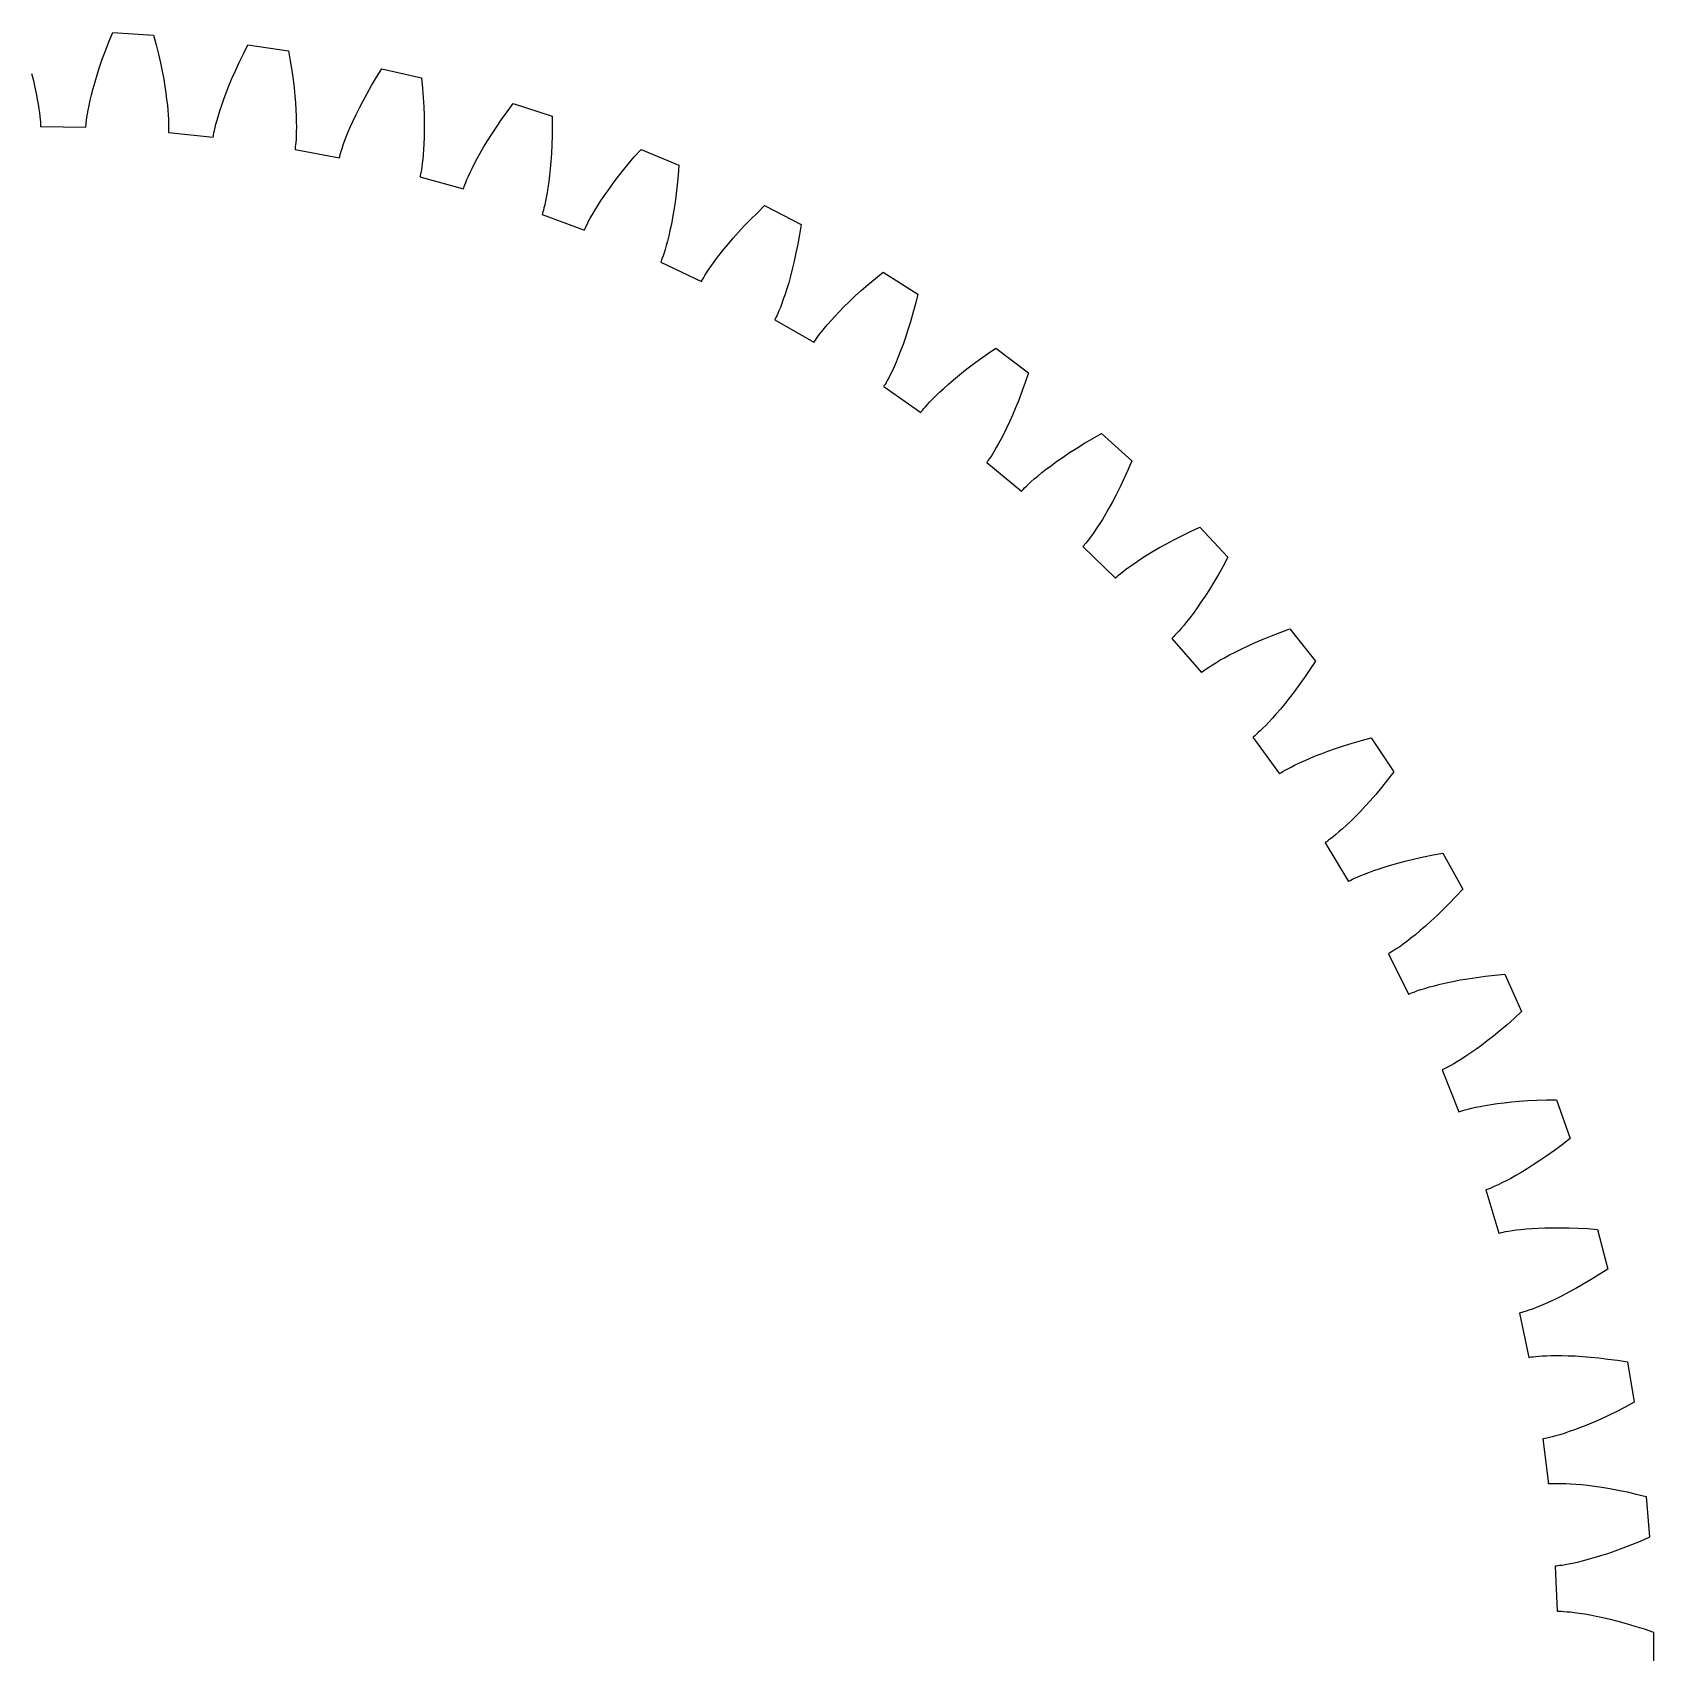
# Model space of a CAD drawing. Extents: x -115 to 115, y -115 to 115.
# Drawn here: x 0.1 to 115.5, y 0 to 115.4 of the extents above; entities that cross this region are included whole.
import ezdxf

# ---------------------------------------------------------------- set-up
doc = ezdxf.new("R2010")
doc.units = 0
doc.layers.add('1', color=7, linetype='CONTINUOUS')

msp = doc.modelspace()

# ---------------------------------------------------------------- linework, layer by layer
at = {"layer": '1', "color": 1}
for p, q in [((5.28, 114.05), (5.52, 114.69)), ((5.52, 114.69), (5.8, 115.35)), ((5.8, 115.35), (8.71, 115.17)), ((8.71, 115.17), (8.89, 114.47)), ((8.89, 114.47), (9.06, 113.81)), ((15.1, 113.82), (15.43, 114.47)), ((15.43, 114.47), (18.31, 114.04)), ((4.86, 112.87), (5.06, 113.44)), ((5.06, 113.44), (5.28, 114.05)), ((9.06, 113.81), (9.2, 113.18)), ((9.2, 113.18), (9.32, 112.59)), ((14.53, 112.62), (14.8, 113.21)), ((14.8, 113.21), (15.1, 113.82)), ((18.31, 114.04), (18.44, 113.33)), ((18.44, 113.33), (18.55, 112.65)), ((0.02, 112.43), (0.15, 111.92)), ((4.54, 111.83), (4.69, 112.33)), ((4.69, 112.33), (4.86, 112.87)), ((9.32, 112.59), (9.43, 112.03)), ((9.43, 112.03), (9.51, 111.51)), ((14.07, 111.54), (14.29, 112.07)), ((14.29, 112.07), (14.53, 112.62)), ((18.55, 112.65), (18.64, 112.01)), ((18.64, 112.01), (18.71, 111.41)), ((24.22, 111.57), (24.57, 112.16)), ((24.57, 112.16), (24.95, 112.77)), ((24.95, 112.77), (27.79, 112.11)), ((27.79, 112.11), (27.86, 111.39)), ((0.15, 111.92), (0.26, 111.44)), ((0.26, 111.44), (0.36, 111)), ((0.36, 111), (0.43, 110.6)), ((4.2, 110.52), (4.29, 110.92)), ((4.29, 110.92), (4.41, 111.36)), ((4.41, 111.36), (4.54, 111.83)), ((9.51, 111.51), (9.59, 111.03)), ((9.59, 111.03), (9.64, 110.58)), ((13.71, 110.6), (13.88, 111.05)), ((13.88, 111.05), (14.07, 111.54)), ((18.71, 111.41), (18.77, 110.85)), ((18.77, 110.85), (18.81, 110.33)), ((23.62, 110.48), (23.91, 111.01)), ((23.91, 111.01), (24.22, 111.57)), ((27.86, 111.39), (27.91, 110.71)), ((0.43, 110.6), (0.5, 110.24)), ((0.5, 110.24), (0.55, 109.91)), ((0.55, 109.91), (0.59, 109.62)), ((4, 109.55), (4.05, 109.83)), ((4.05, 109.83), (4.12, 110.16)), ((4.12, 110.16), (4.2, 110.52)), ((9.64, 110.58), (9.69, 110.18)), ((9.69, 110.18), (9.72, 109.81)), ((9.72, 109.81), (9.74, 109.48)), ((13.32, 109.43), (13.43, 109.78)), ((13.43, 109.78), (13.56, 110.17)), ((13.56, 110.17), (13.71, 110.6)), ((18.81, 110.33), (18.84, 109.84)), ((18.84, 109.84), (18.86, 109.39)), ((23.12, 109.5), (23.36, 109.98)), ((23.36, 109.98), (23.62, 110.48)), ((27.91, 110.71), (27.95, 110.06)), ((27.95, 110.06), (27.97, 109.46)), ((33.47, 109.15), (33.87, 109.71)), ((33.87, 109.71), (34.3, 110.29)), ((34.3, 110.29), (37.08, 109.39)), ((0.59, 109.62), (0.62, 109.37)), ((0.62, 109.37), (0.64, 109.15)), ((0.64, 109.15), (0.65, 108.98)), ((0.65, 108.98), (0.66, 108.84)), ((0.66, 108.84), (0.67, 108.74)), ((0.67, 108.74), (0.67, 108.68)), ((0.67, 108.68), (0.67, 108.66)), ((0.67, 108.66), (3.88, 108.6)), ((3.88, 108.62), (3.89, 108.68)), ((3.88, 108.6), (3.88, 108.62)), ((3.89, 108.68), (3.9, 108.77)), ((3.9, 108.77), (3.91, 108.91)), ((3.91, 108.91), (3.93, 109.08)), ((3.93, 109.08), (3.96, 109.3)), ((3.96, 109.3), (4, 109.55)), ((9.74, 109.48), (9.76, 109.18)), ((9.76, 109.18), (9.77, 108.93)), ((9.77, 108.93), (9.77, 108.72)), ((9.77, 108.72), (9.77, 108.54)), ((9.77, 108.54), (9.77, 108.4)), ((13.04, 108.37), (13.09, 108.58)), ((13.09, 108.58), (13.15, 108.83)), ((13.15, 108.83), (13.23, 109.11)), ((13.23, 109.11), (13.32, 109.43)), ((18.86, 109.39), (18.87, 108.98)), ((18.87, 108.98), (18.88, 108.61)), ((18.88, 108.61), (18.87, 108.28)), ((22.57, 108.27), (22.73, 108.65)), ((22.73, 108.65), (22.91, 109.06)), ((22.91, 109.06), (23.12, 109.5)), ((27.97, 109.46), (27.98, 108.89)), ((27.98, 108.89), (27.98, 108.36)), ((32.78, 108.11), (33.11, 108.62)), ((33.11, 108.62), (33.47, 109.15)), ((37.08, 109.39), (37.08, 108.67)), ((37.08, 108.67), (37.08, 107.98)), ((9.77, 108.4), (9.76, 108.31)), ((9.76, 108.31), (9.76, 108.25)), ((9.76, 108.25), (9.76, 108.23)), ((9.76, 108.23), (12.96, 107.89)), ((12.96, 107.91), (12.97, 107.97)), ((12.96, 107.89), (12.96, 107.91)), ((12.97, 107.97), (12.98, 108.07)), ((12.98, 108.07), (13.01, 108.2)), ((13.01, 108.2), (13.04, 108.37)), ((18.82, 107.34), (18.8, 107.21)), ((18.83, 107.52), (18.82, 107.34)), ((18.85, 107.73), (18.83, 107.52)), ((18.86, 107.98), (18.85, 107.73)), ((18.87, 108.28), (18.86, 107.98)), ((22.13, 107.1), (22.21, 107.34)), ((22.21, 107.34), (22.31, 107.62)), ((22.31, 107.62), (22.43, 107.93)), ((22.43, 107.93), (22.57, 108.27)), ((27.95, 107.43), (27.93, 107.02)), ((27.97, 107.88), (27.95, 107.43)), ((27.98, 108.36), (27.97, 107.88)), ((32.2, 107.18), (32.48, 107.64)), ((32.48, 107.64), (32.78, 108.11)), ((37.06, 107.34), (37.03, 106.73)), ((37.08, 107.98), (37.06, 107.34)), ((18.79, 107.11), (18.78, 107.05)), ((18.78, 107.05), (18.78, 107.03)), ((18.78, 107.03), (21.94, 106.43)), ((18.8, 107.21), (18.79, 107.11)), ((21.94, 106.45), (21.96, 106.51)), ((21.94, 106.43), (21.94, 106.45)), ((21.96, 106.51), (21.98, 106.6)), ((21.98, 106.6), (22.02, 106.73)), ((22.02, 106.73), (22.07, 106.9)), ((22.07, 106.9), (22.13, 107.1)), ((27.87, 106.32), (27.83, 106.03)), ((27.9, 106.65), (27.87, 106.32)), ((27.93, 107.02), (27.9, 106.65)), ((31.55, 106.01), (31.74, 106.37)), ((31.74, 106.37), (31.96, 106.76)), ((31.96, 106.76), (32.2, 107.18)), ((37.03, 106.73), (36.99, 106.17)), ((42.49, 105.97), (42.93, 106.49)), ((42.93, 106.49), (43.41, 107.03)), ((43.41, 107.03), (46.1, 105.9)), ((27.68, 105.1), (27.67, 105.08)), ((27.67, 105.08), (30.77, 104.22)), ((27.69, 105.16), (27.68, 105.1)), ((27.71, 105.26), (27.69, 105.16)), ((27.74, 105.39), (27.71, 105.26)), ((27.77, 105.56), (27.74, 105.39)), ((27.8, 105.78), (27.77, 105.56)), ((27.83, 106.03), (27.8, 105.78)), ((31.02, 104.88), (31.12, 105.11)), ((31.12, 105.11), (31.24, 105.38)), ((31.24, 105.38), (31.38, 105.67)), ((31.38, 105.67), (31.55, 106.01)), ((36.9, 105.16), (36.84, 104.71)), ((36.95, 105.64), (36.9, 105.16)), ((36.99, 106.17), (36.95, 105.64)), ((41.71, 104.99), (42.08, 105.47)), ((42.08, 105.47), (42.49, 105.97)), ((46.05, 105.18), (45.98, 104.5)), ((46.1, 105.9), (46.05, 105.18)), ((30.77, 104.24), (30.79, 104.29)), ((30.77, 104.22), (30.77, 104.24)), ((30.79, 104.29), (30.82, 104.39)), ((30.82, 104.39), (30.87, 104.51)), ((30.87, 104.51), (30.94, 104.68)), ((30.94, 104.68), (31.02, 104.88)), ((36.72, 103.94), (36.66, 103.61)), ((36.78, 104.31), (36.72, 103.94)), ((36.84, 104.71), (36.78, 104.31)), ((40.78, 103.71), (41.06, 104.11)), ((41.06, 104.11), (41.37, 104.54)), ((41.37, 104.54), (41.71, 104.99)), ((45.98, 104.5), (45.91, 103.86)), ((36.5, 102.87), (36.46, 102.7)), ((36.55, 103.08), (36.5, 102.87)), ((36.61, 103.33), (36.55, 103.08)), ((36.66, 103.61), (36.61, 103.33)), ((40.12, 102.68), (40.31, 102.99)), ((40.31, 102.99), (40.53, 103.34)), ((40.53, 103.34), (40.78, 103.71)), ((45.83, 103.26), (45.75, 102.7)), ((45.91, 103.86), (45.83, 103.26)), ((51.69, 102.52), (52.21, 103.02)), ((52.21, 103.02), (54.8, 101.67)), ((36.39, 102.47), (36.37, 102.42)), ((36.37, 102.42), (36.37, 102.4)), ((36.37, 102.4), (39.38, 101.28)), ((36.42, 102.57), (36.39, 102.47)), ((36.46, 102.7), (36.42, 102.57)), ((39.45, 101.44), (39.51, 101.56)), ((39.51, 101.56), (39.59, 101.72)), ((39.59, 101.72), (39.68, 101.91)), ((39.68, 101.91), (39.8, 102.14)), ((39.8, 102.14), (39.95, 102.39)), ((39.95, 102.39), (40.12, 102.68)), ((45.57, 101.7), (45.47, 101.26)), ((45.66, 102.18), (45.57, 101.7)), ((45.75, 102.7), (45.66, 102.18)), ((50.35, 101.13), (50.76, 101.58)), ((50.76, 101.58), (51.21, 102.04)), ((51.21, 102.04), (51.69, 102.52)), ((54.8, 101.67), (54.69, 100.96)), ((39.38, 101.28), (39.39, 101.3)), ((39.39, 101.3), (39.41, 101.35)), ((39.41, 101.35), (39.45, 101.44)), ((45.29, 100.5), (45.21, 100.18)), ((45.38, 100.86), (45.29, 100.5)), ((45.47, 101.26), (45.38, 100.86)), ((49.63, 100.31), (49.97, 100.71)), ((49.97, 100.71), (50.35, 101.13)), ((54.69, 100.96), (54.57, 100.29)), ((44.92, 99.29), (44.87, 99.16)), ((44.98, 99.45), (44.92, 99.29)), ((45.05, 99.66), (44.98, 99.45)), ((45.12, 99.9), (45.05, 99.66)), ((45.21, 100.18), (45.12, 99.9)), ((48.57, 98.96), (48.79, 99.26)), ((48.79, 99.26), (49.04, 99.59)), ((49.04, 99.59), (49.32, 99.94)), ((49.32, 99.94), (49.63, 100.31)), ((54.44, 99.65), (54.31, 99.06)), ((54.57, 100.29), (54.44, 99.65)), ((44.82, 99.02), (44.81, 99)), ((44.81, 99), (47.72, 97.63)), ((44.84, 99.07), (44.82, 99.02)), ((44.87, 99.16), (44.84, 99.07)), ((47.96, 98.05), (48.07, 98.24)), ((48.07, 98.24), (48.21, 98.45)), ((48.21, 98.45), (48.38, 98.69)), ((48.38, 98.69), (48.57, 98.96)), ((54.18, 98.51), (54.05, 98)), ((54.31, 99.06), (54.18, 98.51)), ((60.09, 97.84), (60.65, 98.29)), ((60.65, 98.29), (63.11, 96.73)), ((47.72, 97.63), (47.73, 97.65)), ((47.73, 97.65), (47.75, 97.7)), ((47.75, 97.7), (47.8, 97.78)), ((47.8, 97.78), (47.87, 97.9)), ((47.87, 97.9), (47.96, 98.05)), ((53.79, 97.1), (53.66, 96.71)), ((53.92, 97.53), (53.79, 97.1)), ((54.05, 98), (53.92, 97.53)), ((58.64, 96.57), (59.08, 96.97)), ((59.08, 96.97), (59.57, 97.4)), ((59.57, 97.4), (60.09, 97.84)), ((53.43, 96.05), (53.33, 95.77)), ((53.54, 96.36), (53.43, 96.05)), ((53.66, 96.71), (53.54, 96.36)), ((57.51, 95.46), (57.85, 95.81)), ((57.85, 95.81), (58.22, 96.18)), ((58.22, 96.18), (58.64, 96.57)), ((62.94, 96.03), (62.77, 95.37)), ((63.11, 96.73), (62.94, 96.03)), ((52.97, 94.97), (52.94, 94.92)), ((52.94, 94.92), (52.94, 94.9)), ((52.94, 94.9), (55.72, 93.29)), ((53.01, 95.06), (52.97, 94.97)), ((53.07, 95.18), (53.01, 95.06)), ((53.15, 95.34), (53.07, 95.18)), ((53.23, 95.54), (53.15, 95.34)), ((53.33, 95.77), (53.23, 95.54)), ((56.68, 94.55), (56.92, 94.83)), ((56.92, 94.83), (57.2, 95.13)), ((57.2, 95.13), (57.51, 95.46)), ((62.59, 94.75), (62.41, 94.17)), ((62.77, 95.37), (62.59, 94.75)), ((55.82, 93.44), (55.89, 93.55)), ((55.89, 93.55), (56, 93.7)), ((56, 93.7), (56.12, 93.87)), ((56.12, 93.87), (56.28, 94.07)), ((56.28, 94.07), (56.46, 94.3)), ((56.46, 94.3), (56.68, 94.55)), ((62.23, 93.63), (62.06, 93.14)), ((62.41, 94.17), (62.23, 93.63)), ((55.72, 93.29), (55.73, 93.31)), ((55.73, 93.31), (55.76, 93.36)), ((55.76, 93.36), (55.82, 93.44)), ((61.89, 92.68), (61.72, 92.26)), ((62.06, 93.14), (61.89, 92.68)), ((67.51, 92.07), (68.07, 92.47)), ((68.07, 92.47), (68.66, 92.87)), ((68.66, 92.87), (70.99, 91.11)), ((61.28, 91.24), (61.15, 90.98)), ((61.42, 91.54), (61.28, 91.24)), ((61.57, 91.88), (61.42, 91.54)), ((61.72, 92.26), (61.57, 91.88)), ((66.07, 90.97), (66.51, 91.32)), ((66.51, 91.32), (66.99, 91.69)), ((66.99, 91.69), (67.51, 92.07)), ((60.7, 90.16), (60.69, 90.14)), ((60.69, 90.14), (63.33, 88.3)), ((60.73, 90.21), (60.7, 90.16)), ((60.78, 90.29), (60.73, 90.21)), ((60.85, 90.41), (60.78, 90.29)), ((60.94, 90.56), (60.85, 90.41)), ((61.04, 90.75), (60.94, 90.56)), ((61.15, 90.98), (61.04, 90.75)), ((64.96, 90.01), (65.29, 90.31)), ((65.29, 90.31), (65.66, 90.63)), ((65.66, 90.63), (66.07, 90.97)), ((70.76, 90.43), (70.53, 89.78)), ((70.99, 91.11), (70.76, 90.43)), ((63.78, 88.84), (63.95, 89.03)), ((63.95, 89.03), (64.16, 89.24)), ((64.16, 89.24), (64.39, 89.48)), ((64.39, 89.48), (64.66, 89.73)), ((64.66, 89.73), (64.96, 90.01)), ((70.3, 89.18), (70.07, 88.62)), ((70.53, 89.78), (70.3, 89.18)), ((63.33, 88.3), (63.34, 88.32)), ((63.34, 88.32), (63.38, 88.37)), ((63.38, 88.37), (63.44, 88.44)), ((63.44, 88.44), (63.53, 88.55)), ((63.53, 88.55), (63.64, 88.68)), ((63.64, 88.68), (63.78, 88.84)), ((69.85, 88.1), (69.63, 87.62)), ((70.07, 88.62), (69.85, 88.1)), ((69.23, 86.77), (69.04, 86.41)), ((69.43, 87.17), (69.23, 86.77)), ((69.63, 87.62), (69.43, 87.17)), ((75.57, 86.45), (76.19, 86.8)), ((76.19, 86.8), (78.36, 84.85)), ((68.55, 85.54), (68.42, 85.32)), ((68.7, 85.79), (68.55, 85.54)), ((68.86, 86.08), (68.7, 85.79)), ((69.04, 86.41), (68.86, 86.08)), ((73.45, 85.12), (73.92, 85.44)), ((73.92, 85.44), (74.43, 85.76)), ((74.43, 85.76), (74.98, 86.1)), ((74.98, 86.1), (75.57, 86.45)), ((68.03, 84.76), (68.02, 84.74)), ((68.02, 84.74), (70.5, 82.7)), ((68.07, 84.81), (68.03, 84.76)), ((68.13, 84.89), (68.07, 84.81)), ((68.2, 85), (68.13, 84.89)), ((68.3, 85.14), (68.2, 85)), ((68.42, 85.32), (68.3, 85.14)), ((71.94, 84.01), (72.26, 84.26)), ((72.26, 84.26), (72.62, 84.53)), ((72.62, 84.53), (73.02, 84.82)), ((73.02, 84.82), (73.45, 85.12)), ((78.36, 84.85), (78.07, 84.19)), ((70.84, 83.05), (70.99, 83.19)), ((70.99, 83.19), (71.18, 83.37)), ((71.18, 83.37), (71.4, 83.56)), ((71.4, 83.56), (71.65, 83.77)), ((71.65, 83.77), (71.94, 84.01)), ((77.79, 83.57), (77.51, 82.99)), ((78.07, 84.19), (77.79, 83.57)), ((70.5, 82.7), (70.51, 82.71)), ((70.51, 82.71), (70.55, 82.75)), ((70.55, 82.75), (70.62, 82.82)), ((70.62, 82.82), (70.71, 82.92)), ((70.71, 82.92), (70.84, 83.05)), ((76.98, 81.94), (76.72, 81.48)), ((77.24, 82.44), (76.98, 81.94)), ((77.51, 82.99), (77.24, 82.44)), ((76.48, 81.06), (76.25, 80.67)), ((76.72, 81.48), (76.48, 81.06)), ((75.64, 79.74), (75.47, 79.5)), ((75.82, 80.02), (75.64, 79.74)), ((76.03, 80.33), (75.82, 80.02)), ((76.25, 80.67), (76.03, 80.33)), ((81.92, 79.52), (82.53, 79.82)), ((82.53, 79.82), (83.19, 80.12)), ((83.19, 80.12), (85.19, 78)), ((74.89, 78.77), (74.87, 78.76)), ((74.87, 78.76), (77.17, 76.51)), ((74.93, 78.81), (74.89, 78.77)), ((74.99, 78.89), (74.93, 78.81)), ((75.08, 78.99), (74.99, 78.89)), ((75.19, 79.13), (75.08, 78.99)), ((75.32, 79.3), (75.19, 79.13)), ((75.47, 79.5), (75.32, 79.3)), ((79.86, 78.41), (80.31, 78.68)), ((80.31, 78.68), (80.81, 78.95)), ((80.81, 78.95), (81.34, 79.23)), ((81.34, 79.23), (81.92, 79.52)), ((78.14, 77.29), (78.41, 77.48)), ((78.41, 77.48), (78.72, 77.69)), ((78.72, 77.69), (79.06, 77.92)), ((79.06, 77.92), (79.44, 78.16)), ((79.44, 78.16), (79.86, 78.41)), ((84.85, 77.36), (84.51, 76.76)), ((85.19, 78), (84.85, 77.36)), ((77.17, 76.51), (77.18, 76.52)), ((77.18, 76.52), (77.23, 76.56)), ((77.23, 76.56), (77.3, 76.62)), ((77.3, 76.62), (77.4, 76.71)), ((77.4, 76.71), (77.54, 76.83)), ((77.54, 76.83), (77.71, 76.96)), ((77.71, 76.96), (77.91, 77.12)), ((77.91, 77.12), (78.14, 77.29)), ((84.18, 76.21), (83.87, 75.69)), ((84.51, 76.76), (84.18, 76.21)), ((83.56, 75.22), (83.27, 74.78)), ((83.87, 75.69), (83.56, 75.22)), ((82.73, 74.01), (82.48, 73.68)), ((82.99, 74.38), (82.73, 74.01)), ((83.27, 74.78), (82.99, 74.38)), ((81.69, 72.72), (81.54, 72.56)), ((81.86, 72.91), (81.69, 72.72)), ((82.05, 73.13), (81.86, 72.91)), ((82.25, 73.39), (82.05, 73.13)), ((82.48, 73.68), (82.25, 73.39)), ((88.92, 72.63), (89.6, 72.88)), ((89.6, 72.88), (91.42, 70.59)), ((81.22, 72.23), (81.2, 72.21)), ((81.2, 72.21), (83.3, 69.78)), ((81.26, 72.27), (81.22, 72.23)), ((81.33, 72.34), (81.26, 72.27)), ((81.42, 72.43), (81.33, 72.34)), ((81.54, 72.56), (81.42, 72.43)), ((86.14, 71.45), (86.62, 71.68)), ((86.62, 71.68), (87.13, 71.91)), ((87.13, 71.91), (87.69, 72.15)), ((87.69, 72.15), (88.29, 72.39)), ((88.29, 72.39), (88.92, 72.63)), ((84.09, 70.33), (84.33, 70.48)), ((84.33, 70.48), (84.62, 70.65)), ((84.62, 70.65), (84.94, 70.83)), ((84.94, 70.83), (85.3, 71.03)), ((85.3, 71.03), (85.7, 71.24)), ((85.7, 71.24), (86.14, 71.45)), ((91.42, 70.59), (91.02, 69.99)), ((83.3, 69.78), (83.32, 69.79)), ((83.32, 69.79), (83.36, 69.83)), ((83.36, 69.83), (83.44, 69.89)), ((83.44, 69.89), (83.55, 69.97)), ((83.55, 69.97), (83.69, 70.07)), ((83.69, 70.07), (83.87, 70.19)), ((83.87, 70.19), (84.09, 70.33)), ((90.64, 69.42), (90.27, 68.9)), ((91.02, 69.99), (90.64, 69.42)), ((89.91, 68.41), (89.56, 67.96)), ((90.27, 68.9), (89.91, 68.41)), ((88.93, 67.17), (88.63, 66.83)), ((89.24, 67.55), (88.93, 67.17)), ((89.56, 67.96), (89.24, 67.55)), ((87.67, 65.81), (87.49, 65.63)), ((87.88, 66.01), (87.67, 65.81)), ((88.11, 66.25), (87.88, 66.01)), ((88.36, 66.52), (88.11, 66.25)), ((88.63, 66.83), (88.36, 66.52)), ((86.97, 65.18), (86.96, 65.17)), ((86.96, 65.17), (88.85, 62.57)), ((87.02, 65.21), (86.97, 65.18)), ((87.1, 65.28), (87.02, 65.21)), ((87.2, 65.37), (87.1, 65.28)), ((87.33, 65.48), (87.2, 65.37)), ((87.49, 65.63), (87.33, 65.48)), ((93.42, 64.56), (94.03, 64.75)), ((94.03, 64.75), (94.69, 64.94)), ((94.69, 64.94), (95.39, 65.13)), ((95.39, 65.13), (97, 62.7)), ((90.24, 63.32), (90.57, 63.48)), ((90.57, 63.48), (90.95, 63.64)), ((90.95, 63.64), (91.36, 63.82)), ((91.36, 63.82), (91.82, 64)), ((91.82, 64), (92.31, 64.18)), ((92.31, 64.18), (92.84, 64.37)), ((92.84, 64.37), (93.42, 64.56)), ((88.85, 62.57), (88.86, 62.58)), ((88.86, 62.58), (88.91, 62.61)), ((88.91, 62.61), (89, 62.66)), ((89, 62.66), (89.11, 62.73)), ((89.11, 62.73), (89.26, 62.82)), ((89.26, 62.82), (89.45, 62.92)), ((89.45, 62.92), (89.68, 63.04)), ((89.68, 63.04), (89.94, 63.18)), ((89.94, 63.18), (90.24, 63.32)), ((97, 62.7), (96.56, 62.13)), ((96.13, 61.59), (95.71, 61.1)), ((96.56, 62.13), (96.13, 61.59)), ((94.94, 60.23), (94.58, 59.84)), ((95.32, 60.65), (94.94, 60.23)), ((95.71, 61.1), (95.32, 60.65)), ((93.62, 58.9), (93.34, 58.65)), ((93.91, 59.18), (93.62, 58.9)), ((94.23, 59.49), (93.91, 59.18)), ((94.58, 59.84), (94.23, 59.49)), ((92.17, 57.7), (92.12, 57.67)), ((92.25, 57.76), (92.17, 57.7)), ((92.36, 57.84), (92.25, 57.76)), ((92.5, 57.95), (92.36, 57.84)), ((92.67, 58.08), (92.5, 57.95)), ((92.87, 58.24), (92.67, 58.08)), ((93.09, 58.43), (92.87, 58.24)), ((93.34, 58.65), (93.09, 58.43)), ((92.12, 57.67), (92.11, 57.66)), ((92.11, 57.66), (93.77, 54.91)), ((98.49, 56.51), (99.12, 56.65)), ((99.12, 56.65), (99.79, 56.79)), ((99.79, 56.79), (100.5, 56.92)), ((100.5, 56.92), (101.91, 54.36)), ((94.64, 55.32), (94.91, 55.43)), ((94.91, 55.43), (95.22, 55.55)), ((95.22, 55.55), (95.57, 55.68)), ((95.57, 55.68), (95.95, 55.81)), ((95.95, 55.81), (96.38, 55.95)), ((96.38, 55.95), (96.85, 56.09)), ((96.85, 56.09), (97.36, 56.23)), ((97.36, 56.23), (97.9, 56.37)), ((97.9, 56.37), (98.49, 56.51)), ((93.77, 54.91), (93.79, 54.92)), ((93.79, 54.92), (93.84, 54.95)), ((93.84, 54.95), (93.93, 54.99)), ((93.93, 54.99), (94.05, 55.06)), ((94.05, 55.06), (94.21, 55.13)), ((94.21, 55.13), (94.4, 55.22)), ((94.4, 55.22), (94.64, 55.32)), ((101.91, 54.36), (101.42, 53.83)), ((100.95, 53.33), (100.49, 52.88)), ((101.42, 53.83), (100.95, 53.33)), ((99.64, 52.07), (99.25, 51.72)), ((100.06, 52.46), (99.64, 52.07)), ((100.49, 52.88), (100.06, 52.46)), ((98.22, 50.86), (97.92, 50.63)), ((98.54, 51.11), (98.22, 50.86)), ((98.88, 51.4), (98.54, 51.11)), ((99.25, 51.72), (98.88, 51.4)), ((96.63, 49.76), (96.61, 49.75)), ((96.61, 49.75), (98.04, 46.87)), ((96.68, 49.79), (96.63, 49.76)), ((96.76, 49.84), (96.68, 49.79)), ((96.88, 49.91), (96.76, 49.84)), ((97.03, 50), (96.88, 49.91)), ((97.21, 50.12), (97.03, 50)), ((97.42, 50.26), (97.21, 50.12)), ((97.66, 50.43), (97.42, 50.26)), ((97.92, 50.63), (97.66, 50.43)), ((99.21, 47.29), (99.53, 47.39)), ((99.53, 47.39), (99.89, 47.48)), ((99.89, 47.48), (100.29, 47.58)), ((100.29, 47.58), (100.72, 47.69)), ((100.72, 47.69), (101.2, 47.79)), ((101.2, 47.79), (101.72, 47.89)), ((101.72, 47.89), (102.28, 47.98)), ((102.28, 47.98), (102.88, 48.07)), ((102.88, 48.07), (103.51, 48.16)), ((103.51, 48.16), (104.19, 48.24)), ((104.19, 48.24), (104.91, 48.31)), ((104.91, 48.31), (106.1, 45.64)), ((98.04, 46.87), (98.06, 46.88)), ((98.06, 46.88), (98.11, 46.9)), ((98.11, 46.9), (98.2, 46.94)), ((98.2, 46.94), (98.33, 46.99)), ((98.33, 46.99), (98.49, 47.05)), ((98.49, 47.05), (98.69, 47.13)), ((98.69, 47.13), (98.93, 47.21)), ((98.93, 47.21), (99.21, 47.29)), ((105.57, 45.15), (105.06, 44.7)), ((106.1, 45.64), (105.57, 45.15)), ((104.1, 43.9), (103.65, 43.55)), ((104.56, 44.28), (104.1, 43.9)), ((105.06, 44.7), (104.56, 44.28)), ((102.84, 42.94), (102.47, 42.69)), ((103.23, 43.23), (102.84, 42.94)), ((103.65, 43.55), (103.23, 43.23)), ((100.59, 41.57), (100.5, 41.52)), ((100.72, 41.63), (100.59, 41.57)), ((100.87, 41.71), (100.72, 41.63)), ((101.06, 41.81), (100.87, 41.71)), ((101.28, 41.93), (101.06, 41.81)), ((101.53, 42.08), (101.28, 41.93)), ((101.82, 42.26), (101.53, 42.08)), ((102.13, 42.46), (101.82, 42.26)), ((102.47, 42.69), (102.13, 42.46)), ((100.45, 41.5), (100.43, 41.49)), ((100.43, 41.49), (101.62, 38.5)), ((100.5, 41.52), (100.45, 41.5)), ((105.37, 39.21), (105.93, 39.26)), ((105.93, 39.26), (106.54, 39.3)), ((106.54, 39.3), (107.18, 39.33)), ((107.18, 39.33), (107.86, 39.35)), ((107.86, 39.35), (108.59, 39.36)), ((108.59, 39.36), (109.55, 36.6)), ((101.62, 38.5), (101.63, 38.51)), ((101.63, 38.51), (101.69, 38.53)), ((101.69, 38.53), (101.78, 38.56)), ((101.78, 38.56), (101.91, 38.6)), ((101.91, 38.6), (102.08, 38.65)), ((102.08, 38.65), (102.29, 38.7)), ((102.29, 38.7), (102.54, 38.76)), ((102.54, 38.76), (102.82, 38.83)), ((102.82, 38.83), (103.15, 38.89)), ((103.15, 38.89), (103.51, 38.96)), ((103.51, 38.96), (103.92, 39.03)), ((103.92, 39.03), (104.36, 39.09)), ((104.36, 39.09), (104.85, 39.15)), ((104.85, 39.15), (105.37, 39.21)), ((108.98, 36.16), (108.43, 35.75)), ((109.55, 36.6), (108.98, 36.16)), ((106.93, 34.72), (106.49, 34.44)), ((107.4, 35.04), (106.93, 34.72)), ((107.9, 35.38), (107.4, 35.04)), ((108.43, 35.75), (107.9, 35.38)), ((104.99, 33.59), (104.7, 33.44)), ((105.32, 33.76), (104.99, 33.59)), ((105.68, 33.96), (105.32, 33.76)), ((106.07, 34.19), (105.68, 33.96)), ((106.49, 34.44), (106.07, 34.19)), ((103.57, 32.95), (103.55, 32.94)), ((103.55, 32.94), (104.48, 29.87)), ((103.63, 32.97), (103.57, 32.95)), ((103.72, 33), (103.63, 32.97)), ((103.85, 33.05), (103.72, 33)), ((104.01, 33.12), (103.85, 33.05)), ((104.2, 33.21), (104.01, 33.12)), ((104.43, 33.31), (104.2, 33.21)), ((104.7, 33.44), (104.43, 33.31)), ((104.96, 29.97), (105.17, 30.01)), ((105.17, 30.01), (105.42, 30.05)), ((105.42, 30.05), (105.71, 30.09)), ((105.71, 30.09), (106.04, 30.12)), ((106.04, 30.12), (106.41, 30.16)), ((106.41, 30.16), (106.82, 30.19)), ((106.82, 30.19), (107.27, 30.22)), ((107.27, 30.22), (107.75, 30.24)), ((107.75, 30.24), (108.28, 30.25)), ((108.28, 30.25), (108.85, 30.25)), ((108.85, 30.25), (109.45, 30.25)), ((109.45, 30.25), (110.1, 30.22)), ((110.1, 30.22), (110.78, 30.19)), ((110.78, 30.19), (111.5, 30.13)), ((111.5, 30.13), (112.23, 27.31)), ((104.48, 29.87), (104.5, 29.87)), ((104.5, 29.87), (104.56, 29.89)), ((104.56, 29.89), (104.65, 29.91)), ((104.65, 29.91), (104.79, 29.94)), ((104.79, 29.94), (104.96, 29.97)), ((111.04, 26.56), (110.49, 26.23)), ((111.62, 26.92), (111.04, 26.56)), ((112.23, 27.31), (111.62, 26.92)), ((108.99, 25.41), (108.56, 25.19)), ((109.46, 25.65), (108.99, 25.41)), ((109.96, 25.93), (109.46, 25.65)), ((110.49, 26.23), (109.96, 25.93)), ((106.25, 24.25), (106.12, 24.21)), ((106.41, 24.3), (106.25, 24.25)), ((106.62, 24.37), (106.41, 24.3)), ((106.86, 24.46), (106.62, 24.37)), ((107.13, 24.56), (106.86, 24.46)), ((107.44, 24.69), (107.13, 24.56)), ((107.78, 24.83), (107.44, 24.69)), ((108.15, 25), (107.78, 24.83)), ((108.56, 25.19), (108.15, 25)), ((105.97, 24.17), (105.95, 24.16)), ((105.95, 24.16), (106.61, 21.02)), ((106.02, 24.18), (105.97, 24.17)), ((106.12, 24.21), (106.02, 24.18)), ((106.61, 21.02), (106.63, 21.02)), ((106.63, 21.02), (106.69, 21.03)), ((106.69, 21.03), (106.79, 21.05)), ((106.79, 21.05), (106.92, 21.06)), ((106.92, 21.06), (107.1, 21.08)), ((107.1, 21.08), (107.31, 21.1)), ((107.31, 21.1), (107.57, 21.12)), ((107.57, 21.12), (107.86, 21.13)), ((107.86, 21.13), (108.19, 21.15)), ((108.19, 21.15), (108.56, 21.15)), ((108.56, 21.15), (108.97, 21.15)), ((108.97, 21.15), (109.42, 21.14)), ((109.42, 21.14), (109.91, 21.12)), ((109.91, 21.12), (110.43, 21.09)), ((110.43, 21.09), (111, 21.04)), ((111, 21.04), (111.6, 20.98)), ((111.6, 20.98), (112.24, 20.9)), ((112.24, 20.9), (112.92, 20.81)), ((112.92, 20.81), (113.63, 20.7)), ((113.63, 20.7), (114.12, 17.82)), ((113.48, 17.48), (112.87, 17.17)), ((114.12, 17.82), (113.48, 17.48)), ((110.74, 16.2), (110.29, 16.02)), ((111.23, 16.4), (110.74, 16.2)), ((111.74, 16.63), (111.23, 16.4)), ((112.29, 16.89), (111.74, 16.63)), ((112.87, 17.17), (112.29, 16.89)), ((107.62, 15.22), (107.6, 15.21)), ((107.6, 15.21), (108, 12.02)), ((107.67, 15.23), (107.62, 15.22)), ((107.77, 15.24), (107.67, 15.23)), ((107.9, 15.27), (107.77, 15.24)), ((108.07, 15.31), (107.9, 15.27)), ((108.28, 15.36), (108.07, 15.31)), ((108.53, 15.43), (108.28, 15.36)), ((108.81, 15.51), (108.53, 15.43)), ((109.13, 15.61), (108.81, 15.51)), ((109.48, 15.73), (109.13, 15.61)), ((109.86, 15.86), (109.48, 15.73)), ((110.29, 16.02), (109.86, 15.86)), ((108, 12.02), (108.02, 12.03)), ((108.02, 12.03), (108.08, 12.03)), ((108.08, 12.03), (108.17, 12.04)), ((108.17, 12.04), (108.31, 12.04)), ((108.31, 12.04), (108.49, 12.05)), ((108.49, 12.05), (108.7, 12.05)), ((108.7, 12.05), (108.96, 12.04)), ((108.96, 12.04), (109.25, 12.04)), ((109.25, 12.04), (109.58, 12.02)), ((109.58, 12.02), (109.95, 11.99)), ((109.95, 11.99), (110.36, 11.96)), ((110.36, 11.96), (110.8, 11.91)), ((110.8, 11.91), (111.29, 11.85)), ((111.29, 11.85), (111.81, 11.77)), ((111.81, 11.77), (112.37, 11.68)), ((112.37, 11.68), (112.96, 11.57)), ((112.96, 11.57), (113.6, 11.44)), ((113.6, 11.44), (114.26, 11.29)), ((114.26, 11.29), (114.96, 11.12)), ((114.96, 11.12), (115.21, 8.21)), ((115.21, 8.21), (114.54, 7.92)), ((112.21, 7.04), (111.71, 6.88)), ((112.74, 7.22), (112.21, 7.04)), ((113.31, 7.43), (112.74, 7.22)), ((113.91, 7.67), (113.31, 7.43)), ((114.54, 7.92), (113.91, 7.67)), ((108.51, 6.16), (108.49, 6.16)), ((108.49, 6.16), (108.63, 2.94)), ((108.57, 6.16), (108.51, 6.16)), ((108.67, 6.17), (108.57, 6.16)), ((108.8, 6.19), (108.67, 6.17)), ((108.98, 6.21), (108.8, 6.19)), ((109.19, 6.25), (108.98, 6.21)), ((109.44, 6.29), (109.19, 6.25)), ((109.73, 6.35), (109.44, 6.29)), ((110.05, 6.42), (109.73, 6.35)), ((110.41, 6.51), (110.05, 6.42)), ((110.81, 6.62), (110.41, 6.51)), ((111.24, 6.74), (110.81, 6.62)), ((111.71, 6.88), (111.24, 6.74)), ((108.63, 2.94), (108.65, 2.94)), ((108.65, 2.94), (108.7, 2.94)), ((108.7, 2.94), (108.8, 2.94)), ((108.8, 2.94), (108.94, 2.94)), ((108.94, 2.94), (109.11, 2.93)), ((109.11, 2.93), (109.33, 2.91)), ((109.33, 2.91), (109.58, 2.89)), ((109.58, 2.89), (109.87, 2.85)), ((109.87, 2.85), (110.2, 2.81)), ((110.2, 2.81), (110.57, 2.75)), ((110.57, 2.75), (110.97, 2.68)), ((110.97, 2.68), (111.41, 2.59)), ((111.41, 2.59), (111.89, 2.49)), ((111.89, 2.49), (112.4, 2.37)), ((112.4, 2.37), (112.95, 2.23)), ((112.95, 2.23), (113.54, 2.08)), ((113.54, 2.08), (114.15, 1.89)), ((114.15, 1.89), (114.81, 1.69)), ((114.81, 1.69), (115.49, 1.46)), ((115.49, 1.46), (115.49, -1.46))]:
    msp.add_line(p, q, dxfattribs=at)

doc.saveas('drawing.dxf')
